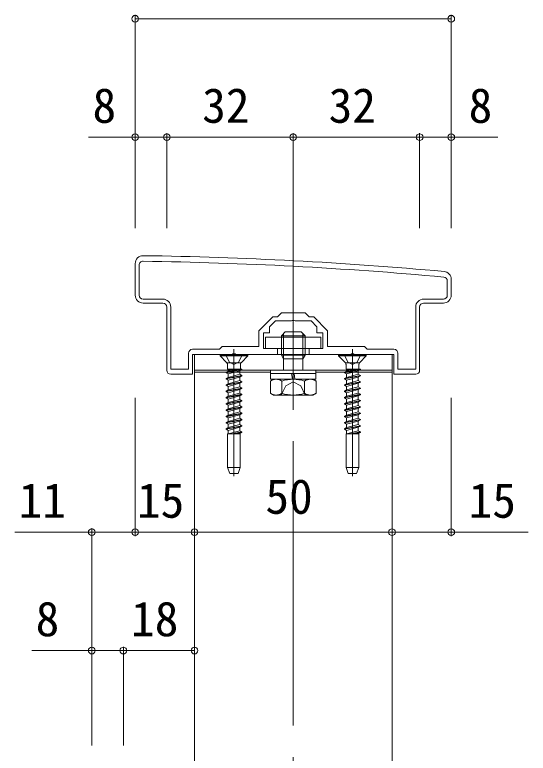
# Model space of a CAD drawing. Units: millimetres, scale not verified. Extents: x -990 to 990, y -820 to 2383.
# Drawn here: x -728.3 to -598.3, y 180.1 to 367 of the extents above; entities that cross this region are included whole.
import ezdxf
from ezdxf.enums import TextEntityAlignment as Align

# ---------------------------------------------------------------- set-up
doc = ezdxf.new("R2010")
doc.units = ezdxf.units.MM
doc.header["$LTSCALE"] = 8
doc.linetypes.add('CHAIN2', pattern=[12, 9, -1, 1, -1])
doc.linetypes.add('DASHED3', pattern=[4, 3, -1])
for name, color, linetype, lineweight in [('0-3_YKK_11', 2, 'Continuous', 9), ('0-4_YKK_12', 4, 'DASHED3', 9), ('0-5_YKK_13', 3, 'Continuous', 9), ('0-7_YSS_K', 7, 'Continuous', 9), ('0-8_YKK_A1', 6, 'Continuous', 9)]:
    doc.layers.add(name, color=color, linetype=linetype, lineweight=lineweight)
doc.styles.add('ＭＳ ゴシック', font='')
doc.styles.get('ＭＳ ゴシック').set_extended_font_data('MS Gothic')

msp = doc.modelspace()

# ---------------------------------------------------------------- linework, layer by layer
at = {"layer": '0-3_YKK_11'}
for p, q in [((-682.81, 276.545), (-682.81, 57.545)), ((-664.06, 276.545), (-682.81, 276.545)), ((-632.81, 276.545), (-652.06, 276.545)), ((-632.81, 276.545), (-632.81, -543.955))]:
    msp.add_line(p, q, dxfattribs=at)
at = {"layer": '0-4_YKK_12', "linetype": 'CHAIN2'}
for p, q in [((-657.81, 267.924), (-657.81, 289.334)), ((-672.81, 282.395), (-672.81, 250.234)), ((-642.81, 282.395), (-642.81, 250.234))]:
    msp.add_line(p, q, dxfattribs=at)
at = {"layer": '0-4_YKK_12', "linetype": 'Continuous'}
for p, q in [((-660.81, 285.745), (-659.81, 286.745)), ((-660.27, 286.285), (-660.27, 285.445)), ((-655.81, 286.745), (-659.81, 286.745)), ((-654.81, 285.745), (-655.81, 286.745)), ((-655.35, 286.285), (-655.35, 285.445)), ((-660.81, 285.745), (-654.81, 285.745)), ((-660.81, 285.745), (-660.81, 285.445)), ((-654.81, 285.445), (-654.81, 285.745)), ((-660.81, 282.545), (-660.81, 281.045)), ((-660.27, 282.545), (-660.27, 281.045)), ((-655.35, 282.545), (-655.35, 281.045)), ((-654.81, 281.045), (-654.81, 282.545)), ((-682.81, 281.045), (-632.81, 281.045)), ((-682.81, 281.045), (-682.81, 277.045)), ((-632.81, 281.045), (-632.81, 277.045)), ((-682.81, 277.045), (-632.81, 277.045)), ((-682.81, 277.045), (-632.81, 277.045)), ((-652.06, 277.045), (-663.56, 277.045)), ((-632.81, 277.045), (-632.81, 276.545)), ((-663.56, 276.245), (-663.56, 274.745)), ((-652.06, 276.245), (-663.56, 276.245)), ((-658.01, 274.745), (-658.24, 276.245)), ((-657.604, 276.245), (-657.374, 274.745)), ((-652.06, 276.545), (-632.81, 276.545)), ((-652.06, 274.745), (-652.06, 276.245)), ((-662.81, 274.745), (-663.583, 274.298)), ((-663.583, 271.192), (-663.583, 274.298)), ((-652.06, 274.745), (-663.56, 274.745)), ((-662.81, 274.745), (-652.81, 274.745)), ((-660.696, 271.192), (-660.696, 274.298)), ((-654.923, 271.192), (-654.923, 274.298)), ((-652.81, 274.745), (-652.036, 274.298)), ((-652.036, 271.192), (-652.036, 274.298)), ((-662.81, 270.745), (-663.583, 271.192)), ((-652.81, 270.745), (-652.036, 271.192)), ((-662.81, 270.745), (-652.81, 270.745))]:
    msp.add_line(p, q, dxfattribs=at)
at = {"layer": '0-4_YKK_12'}
for p, q in [((-660.81, 285.445), (-660.81, 282.545)), ((-660.27, 285.445), (-660.27, 282.545)), ((-655.35, 285.445), (-655.35, 282.545)), ((-654.81, 282.545), (-654.81, 285.445)), ((-669.31, 280.895), (-676.31, 280.895)), ((-676.31, 280.895), (-676.31, 280.645)), ((-669.31, 280.645), (-676.31, 280.645)), ((-676.31, 280.645), (-674.679, 279.014)), ((-674.86, 280.895), (-673.955, 279.08)), ((-669.31, 280.645), (-670.94, 279.014)), ((-669.31, 280.895), (-669.31, 280.645)), ((-660.81, 281.045), (-660.81, 280.845)), ((-660.81, 280.845), (-654.81, 280.845)), ((-660.27, 281.045), (-660.27, 279.91)), ((-655.35, 281.045), (-655.35, 279.91)), ((-654.81, 280.845), (-655.35, 279.91)), ((-654.81, 280.845), (-654.81, 281.045)), ((-639.31, 280.895), (-646.31, 280.895)), ((-646.31, 280.895), (-646.31, 280.645)), ((-639.31, 280.645), (-646.31, 280.645)), ((-646.31, 280.645), (-644.679, 279.014)), ((-644.86, 280.895), (-643.955, 279.08)), ((-639.31, 280.645), (-640.94, 279.014)), ((-639.31, 280.895), (-639.31, 280.645)), ((-674.581, 278.895), (-671.039, 278.895)), ((-673.955, 279.08), (-672.81, 278.471)), ((-660.27, 279.91), (-660.27, 277.045)), ((-655.35, 279.91), (-655.35, 277.045)), ((-644.581, 278.895), (-641.039, 278.895)), ((-643.955, 279.08), (-642.81, 278.471)), ((-674.81, 276.512), (-670.81, 277.307)), ((-670.81, 277.207), (-674.81, 276.412)), ((-674.285, 276.816), (-674.81, 276.512)), ((-674.445, 278.449), (-674.445, 277.307)), ((-670.81, 277.307), (-674.445, 277.307)), ((-674.285, 277.307), (-674.285, 276.816)), ((-674.285, 276.816), (-672.459, 277.307)), ((-671.335, 276.904), (-674.285, 276.109)), ((-670.81, 277.207), (-671.335, 276.904)), ((-671.335, 276.904), (-671.335, 276.021)), ((-671.175, 278.449), (-671.175, 277.307)), ((-670.81, 277.307), (-670.81, 277.207)), ((-644.81, 276.512), (-640.81, 277.307)), ((-640.81, 277.207), (-644.81, 276.412)), ((-644.285, 276.816), (-644.81, 276.512)), ((-644.445, 278.449), (-644.445, 277.307)), ((-640.81, 277.307), (-644.445, 277.307)), ((-644.285, 277.307), (-644.285, 276.816)), ((-644.285, 276.816), (-642.459, 277.307)), ((-641.335, 276.904), (-644.285, 276.109)), ((-640.81, 277.207), (-641.335, 276.904)), ((-641.335, 276.904), (-641.335, 276.021)), ((-641.175, 278.449), (-641.175, 277.307)), ((-640.81, 277.307), (-640.81, 277.207)), ((-674.81, 276.512), (-674.81, 276.412)), ((-674.285, 276.109), (-674.81, 276.412)), ((-674.81, 274.922), (-670.81, 275.717)), ((-670.81, 275.617), (-674.81, 274.822)), ((-674.285, 276.109), (-674.285, 275.226)), ((-674.285, 275.226), (-671.335, 276.021)), ((-671.335, 275.314), (-674.285, 274.519)), ((-670.81, 275.717), (-671.335, 276.021)), ((-671.335, 275.314), (-671.335, 274.431)), ((-644.81, 276.512), (-644.81, 276.412)), ((-644.285, 276.109), (-644.81, 276.412)), ((-644.81, 274.922), (-640.81, 275.717)), ((-640.81, 275.617), (-644.81, 274.822)), ((-644.285, 276.109), (-644.285, 275.226)), ((-644.285, 275.226), (-641.335, 276.021)), ((-641.335, 275.314), (-644.285, 274.519)), ((-640.81, 275.717), (-641.335, 276.021)), ((-641.335, 275.314), (-641.335, 274.431)), ((-674.285, 274.519), (-674.81, 274.822)), ((-670.81, 274.127), (-674.81, 273.332)), ((-674.81, 273.232), (-670.81, 274.027)), ((-674.285, 273.636), (-674.81, 273.332)), ((-674.81, 273.332), (-674.81, 273.232)), ((-674.285, 272.929), (-674.81, 273.232)), ((-674.285, 274.519), (-674.285, 273.636)), ((-674.285, 273.636), (-671.335, 274.431)), ((-671.335, 273.724), (-674.285, 272.929)), ((-670.81, 274.127), (-671.335, 274.431)), ((-670.81, 274.027), (-671.335, 273.724)), ((-671.335, 273.724), (-671.335, 272.841)), ((-670.81, 274.127), (-670.81, 274.027)), ((-644.285, 274.519), (-644.81, 274.822)), ((-640.81, 274.127), (-644.81, 273.332)), ((-644.81, 273.232), (-640.81, 274.027)), ((-644.285, 273.636), (-644.81, 273.332)), ((-644.81, 273.332), (-644.81, 273.232)), ((-644.285, 272.929), (-644.81, 273.232)), ((-644.285, 274.519), (-644.285, 273.636)), ((-644.285, 273.636), (-641.335, 274.431)), ((-641.335, 273.724), (-644.285, 272.929)), ((-640.81, 274.127), (-641.335, 274.431)), ((-640.81, 274.027), (-641.335, 273.724)), ((-641.335, 273.724), (-641.335, 272.841)), ((-640.81, 274.127), (-640.81, 274.027)), ((-670.81, 272.537), (-674.81, 271.742)), ((-674.285, 272.046), (-674.81, 271.742)), ((-674.81, 271.742), (-674.81, 271.642)), ((-674.285, 272.929), (-674.285, 272.046)), ((-674.285, 272.046), (-671.335, 272.841)), ((-671.335, 272.134), (-674.285, 271.339)), ((-674.285, 271.339), (-674.285, 270.456)), ((-674.285, 270.456), (-671.335, 271.251)), ((-670.81, 272.537), (-671.335, 272.841)), ((-670.81, 272.437), (-671.335, 272.134)), ((-671.335, 272.134), (-671.335, 271.251)), ((-670.81, 270.947), (-671.335, 271.251)), ((-670.81, 272.537), (-670.81, 272.437)), ((-640.81, 272.537), (-644.81, 271.742)), ((-644.285, 272.046), (-644.81, 271.742)), ((-644.81, 271.742), (-644.81, 271.642)), ((-644.285, 272.929), (-644.285, 272.046)), ((-644.285, 272.046), (-641.335, 272.841)), ((-641.335, 272.134), (-644.285, 271.339)), ((-644.285, 271.339), (-644.285, 270.456)), ((-644.285, 270.456), (-641.335, 271.251)), ((-640.81, 272.537), (-641.335, 272.841)), ((-640.81, 272.437), (-641.335, 272.134)), ((-641.335, 272.134), (-641.335, 271.251)), ((-640.81, 270.947), (-641.335, 271.251)), ((-640.81, 272.537), (-640.81, 272.437)), ((-674.81, 270.152), (-670.81, 270.947)), ((-670.81, 270.847), (-674.81, 270.052)), ((-674.285, 270.456), (-674.81, 270.152)), ((-674.81, 270.152), (-674.81, 270.052)), ((-674.285, 269.749), (-674.81, 270.052)), ((-670.81, 269.357), (-674.81, 268.562)), ((-674.81, 268.462), (-670.81, 269.257)), ((-671.335, 270.544), (-674.285, 269.749)), ((-674.285, 269.749), (-674.285, 268.866)), ((-674.285, 268.866), (-671.335, 269.661)), ((-670.81, 270.847), (-671.335, 270.544)), ((-671.335, 270.544), (-671.335, 269.661)), ((-670.81, 269.357), (-671.335, 269.661)), ((-670.81, 269.257), (-671.335, 268.954)), ((-670.81, 270.947), (-670.81, 270.847)), ((-670.81, 269.357), (-670.81, 269.257)), ((-644.81, 270.152), (-640.81, 270.947)), ((-640.81, 270.847), (-644.81, 270.052)), ((-644.285, 270.456), (-644.81, 270.152)), ((-644.81, 270.152), (-644.81, 270.052)), ((-644.285, 269.749), (-644.81, 270.052)), ((-640.81, 269.357), (-644.81, 268.562)), ((-644.81, 268.462), (-640.81, 269.257)), ((-641.335, 270.544), (-644.285, 269.749)), ((-644.285, 269.749), (-644.285, 268.866)), ((-644.285, 268.866), (-641.335, 269.661)), ((-640.81, 270.847), (-641.335, 270.544)), ((-641.335, 270.544), (-641.335, 269.661)), ((-640.81, 269.357), (-641.335, 269.661)), ((-640.81, 269.257), (-641.335, 268.954)), ((-640.81, 270.947), (-640.81, 270.847)), ((-640.81, 269.357), (-640.81, 269.257)), ((-674.285, 268.866), (-674.81, 268.562)), ((-674.81, 268.562), (-674.81, 268.462)), ((-674.285, 268.159), (-674.81, 268.462)), ((-670.81, 267.767), (-674.81, 266.972)), ((-674.81, 266.872), (-670.81, 267.667)), ((-671.335, 268.954), (-674.285, 268.159)), ((-674.285, 268.159), (-674.285, 267.276)), ((-674.285, 267.276), (-671.335, 268.071)), ((-671.335, 268.954), (-671.335, 268.071)), ((-670.81, 267.767), (-671.335, 268.071)), ((-670.81, 267.667), (-671.335, 267.364)), ((-670.81, 267.767), (-670.81, 267.667)), ((-644.285, 268.866), (-644.81, 268.562)), ((-644.81, 268.562), (-644.81, 268.462)), ((-644.285, 268.159), (-644.81, 268.462)), ((-640.81, 267.767), (-644.81, 266.972)), ((-644.81, 266.872), (-640.81, 267.667)), ((-641.335, 268.954), (-644.285, 268.159)), ((-644.285, 268.159), (-644.285, 267.276)), ((-644.285, 267.276), (-641.335, 268.071)), ((-641.335, 268.954), (-641.335, 268.071)), ((-640.81, 267.767), (-641.335, 268.071)), ((-640.81, 267.667), (-641.335, 267.364)), ((-640.81, 267.767), (-640.81, 267.667)), ((-674.285, 266.569), (-674.81, 266.872)), ((-670.81, 266.177), (-674.81, 265.382)), ((-674.81, 265.282), (-670.81, 266.077)), ((-674.285, 265.686), (-674.81, 265.382)), ((-671.335, 267.364), (-674.285, 266.569)), ((-674.285, 266.569), (-674.285, 265.686)), ((-674.285, 265.686), (-671.335, 266.481)), ((-671.335, 265.774), (-674.285, 264.979)), ((-671.335, 267.364), (-671.335, 266.481)), ((-670.81, 266.177), (-671.335, 266.481)), ((-670.81, 266.077), (-671.335, 265.774)), ((-671.335, 265.774), (-671.335, 264.891)), ((-670.81, 266.177), (-670.81, 266.077)), ((-644.285, 266.569), (-644.81, 266.872)), ((-640.81, 266.177), (-644.81, 265.382)), ((-644.81, 265.282), (-640.81, 266.077)), ((-644.285, 265.686), (-644.81, 265.382)), ((-641.335, 267.364), (-644.285, 266.569)), ((-644.285, 266.569), (-644.285, 265.686)), ((-644.285, 265.686), (-641.335, 266.481)), ((-641.335, 265.774), (-644.285, 264.979)), ((-641.335, 267.364), (-641.335, 266.481)), ((-640.81, 266.177), (-641.335, 266.481)), ((-640.81, 266.077), (-641.335, 265.774)), ((-641.335, 265.774), (-641.335, 264.891)), ((-640.81, 266.177), (-640.81, 266.077)), ((-674.81, 265.382), (-674.81, 265.282)), ((-674.285, 264.979), (-674.81, 265.282)), ((-674.81, 263.792), (-670.81, 264.587)), ((-670.81, 264.487), (-674.81, 263.692)), ((-674.285, 264.096), (-674.81, 263.792)), ((-674.81, 263.792), (-674.81, 263.692)), ((-674.285, 263.389), (-674.81, 263.692)), ((-674.285, 264.979), (-674.285, 264.096)), ((-674.285, 264.096), (-671.335, 264.891)), ((-671.335, 264.184), (-674.285, 263.389)), ((-670.81, 264.587), (-671.335, 264.891)), ((-670.81, 264.487), (-671.335, 264.184)), ((-671.335, 264.184), (-671.335, 263.301)), ((-670.81, 264.587), (-670.81, 264.487)), ((-644.81, 265.382), (-644.81, 265.282)), ((-644.285, 264.979), (-644.81, 265.282)), ((-644.81, 263.792), (-640.81, 264.587)), ((-640.81, 264.487), (-644.81, 263.692)), ((-644.285, 264.096), (-644.81, 263.792)), ((-644.81, 263.792), (-644.81, 263.692)), ((-644.285, 263.389), (-644.81, 263.692)), ((-644.285, 264.979), (-644.285, 264.096)), ((-644.285, 264.096), (-641.335, 264.891)), ((-641.335, 264.184), (-644.285, 263.389)), ((-640.81, 264.587), (-641.335, 264.891)), ((-640.81, 264.487), (-641.335, 264.184)), ((-641.335, 264.184), (-641.335, 263.301)), ((-640.81, 264.587), (-640.81, 264.487)), ((-670.81, 262.997), (-674.81, 262.202)), ((-674.81, 262.102), (-670.81, 262.897)), ((-674.285, 262.506), (-674.81, 262.202)), ((-674.81, 262.202), (-674.81, 262.102)), ((-674.285, 261.799), (-674.81, 262.102)), ((-674.285, 263.389), (-674.285, 262.506)), ((-674.285, 262.506), (-671.335, 263.301)), ((-671.335, 262.594), (-674.285, 261.799)), ((-674.285, 261.799), (-674.285, 260.916)), ((-670.81, 262.997), (-671.335, 263.301)), ((-670.81, 262.897), (-671.335, 262.594)), ((-671.335, 262.594), (-671.335, 261.711)), ((-670.81, 262.997), (-670.81, 262.897)), ((-640.81, 262.997), (-644.81, 262.202)), ((-644.81, 262.102), (-640.81, 262.897)), ((-644.285, 262.506), (-644.81, 262.202)), ((-644.81, 262.202), (-644.81, 262.102)), ((-644.285, 261.799), (-644.81, 262.102)), ((-644.285, 263.389), (-644.285, 262.506)), ((-644.285, 262.506), (-641.335, 263.301)), ((-641.335, 262.594), (-644.285, 261.799)), ((-644.285, 261.799), (-644.285, 260.916)), ((-640.81, 262.997), (-641.335, 263.301)), ((-640.81, 262.897), (-641.335, 262.594)), ((-641.335, 262.594), (-641.335, 261.711)), ((-640.81, 262.997), (-640.81, 262.897)), ((-674.41, 252.395), (-674.41, 260.895)), ((-674.41, 260.895), (-671.21, 260.895)), ((-674.285, 260.916), (-674.32, 260.895)), ((-674.285, 260.916), (-671.335, 261.711)), ((-670.81, 261.407), (-673.388, 260.895)), ((-672.885, 260.895), (-670.81, 261.307)), ((-670.81, 261.407), (-671.335, 261.711)), ((-671.335, 261.004), (-671.335, 260.895)), ((-671.21, 252.395), (-671.21, 260.895)), ((-644.41, 252.395), (-644.41, 260.895)), ((-644.41, 260.895), (-641.21, 260.895)), ((-644.285, 260.916), (-644.32, 260.895)), ((-644.285, 260.916), (-641.335, 261.711)), ((-640.81, 261.407), (-643.388, 260.895)), ((-642.885, 260.895), (-640.81, 261.307)), ((-640.81, 261.407), (-641.335, 261.711)), ((-641.335, 261.004), (-641.335, 260.895)), ((-641.21, 252.395), (-641.21, 260.895)), ((-674.41, 252.395), (-671.21, 252.395)), ((-674.41, 252.395), (-673.864, 250.895)), ((-671.756, 250.895), (-673.864, 250.895)), ((-671.21, 252.395), (-671.756, 250.895)), ((-644.41, 252.395), (-641.21, 252.395)), ((-644.41, 252.395), (-643.864, 250.895)), ((-641.756, 250.895), (-643.864, 250.895)), ((-641.21, 252.395), (-641.756, 250.895))]:
    msp.add_line(p, q, dxfattribs=at)
at = {"layer": '0-4_YKK_12', "linetype": 'Continuous'}
msp.add_lwpolyline([(-664.81, 282.545), (-650.81, 282.545), (-650.81, 285.445), (-664.81, 285.445)], close=True, dxfattribs=at)
at = {"layer": '0-4_YKK_12'}
for points in [[(-670.76, 280.895), (-671.665, 279.08), (-672.81, 278.471)], [(-660.81, 280.845), (-660.27, 279.91), (-655.35, 279.91)], [(-640.76, 280.895), (-641.665, 279.08), (-642.81, 278.471)], [(-674.285, 275.226), (-674.81, 274.922), (-674.81, 274.822)], [(-670.81, 275.717), (-670.81, 275.617), (-671.335, 275.314)], [(-644.285, 275.226), (-644.81, 274.922), (-644.81, 274.822)], [(-640.81, 275.717), (-640.81, 275.617), (-641.335, 275.314)], [(-660.86, 270.742), (-659.71, 273.1), (-657.81, 274.111)], [(-654.76, 270.742), (-655.91, 273.1), (-657.81, 274.111)], [(-674.285, 271.339), (-674.81, 271.642), (-670.81, 272.437)], [(-644.285, 271.339), (-644.81, 271.642), (-640.81, 272.437)], [(-674.285, 267.276), (-674.81, 266.972), (-674.81, 266.872)], [(-644.285, 267.276), (-644.81, 266.972), (-644.81, 266.872)], [(-670.81, 261.407), (-670.81, 261.307), (-671.335, 261.004), (-671.741, 260.895)], [(-640.81, 261.407), (-640.81, 261.307), (-641.335, 261.004), (-641.741, 260.895)]]:
    msp.add_lwpolyline(points, dxfattribs=at)
at = {"layer": '0-4_YKK_12', "linetype": 'Continuous'}
for points in [[(-682.81, 277.045), (-682.81, 276.545), (-663.56, 276.545)], [(-663.56, 277.045), (-663.56, 276.245), (-652.06, 276.245), (-652.06, 277.045)]]:
    msp.add_lwpolyline(points, dxfattribs=at)
at = {"layer": '0-4_YKK_12'}
for centre, start, end in [((-675.245, 278.449), 0, 45), ((-670.375, 278.449), 135, 180), ((-645.245, 278.449), 0, 45), ((-640.375, 278.449), 135, 180)]:
    msp.add_arc(centre, 0.8, start, end, dxfattribs=at)
at = {"layer": '0-4_YKK_12', "linetype": 'Continuous'}
for centre, radius, start, end in [((-662.14, 272.189), 2.556, 55.61708, 124.38292), ((-657.81, 265.191), 9.554, 72.41276, 107.58724), ((-653.479, 272.189), 2.556, 55.61708, 124.38292), ((-662.14, 273.301), 2.556, 235.61708, 304.38292), ((-657.81, 280.299), 9.554, 252.41276, 287.58724), ((-653.479, 273.301), 2.556, 235.61708, 304.38292)]:
    msp.add_arc(centre, radius, start, end, dxfattribs=at)
at = {"layer": '0-5_YKK_13', "linetype": 'CHAIN2'}
msp.add_line((-657.81, -676.955), (-657.81, 322.674), dxfattribs=at)
at = {"layer": '0-7_YSS_K'}
for p, q in [((-697.81, 304.045), (-697.81, 296.045)), ((-696.81, 303.645), (-696.81, 296.045)), ((-618.81, 296.045), (-618.81, 299.643)), ((-617.81, 296.045), (-617.81, 300.045)), ((-695.81, 295.045), (-690.81, 295.045)), ((-695.81, 294.045), (-690.81, 294.045)), ((-624.81, 295.045), (-619.81, 295.045)), ((-624.81, 294.045), (-619.81, 294.045)), ((-689.81, 293.045), (-689.81, 277.045)), ((-688.81, 293.045), (-688.81, 277.345)), ((-625.81, 277.045), (-625.81, 293.045))]:
    msp.add_line(p, q, dxfattribs=at)
for points in [[(-688.81, 293.045), (-688.81, 277.345), (-684.31, 277.345), (-684.31, 281.345)], [(-631.31, 281.345), (-631.31, 277.345), (-626.81, 277.345), (-626.81, 293.045)], [(-683.31, 282.345), (-676.51, 282.345), (-675.81, 283.045), (-666.51, 283.045), (-666.51, 287.042), (-663.007, 290.545), (-661.81, 290.545), (-660.81, 291.545), (-654.81, 291.545), (-653.81, 290.545), (-652.613, 290.545), (-649.11, 287.042), (-649.11, 283.045), (-639.81, 283.045), (-639.11, 282.345), (-632.31, 282.345)], [(-688.81, 276.045), (-683.31, 276.045), (-683.31, 281.045), (-673.268, 281.045), (-673.085, 281.165), (-672.535, 281.165), (-672.351, 281.045), (-661.81, 281.045), (-661.81, 282.545), (-665.31, 282.545), (-665.31, 286.545), (-663.81, 286.545), (-663.81, 288.045), (-662.31, 289.545), (-658.268, 289.545), (-658.085, 289.665), (-657.535, 289.665), (-657.351, 289.545), (-653.31, 289.545), (-651.81, 288.045), (-651.81, 286.545), (-650.31, 286.545), (-650.31, 282.545), (-653.81, 282.545), (-653.81, 281.045), (-643.268, 281.045), (-643.085, 281.165), (-642.535, 281.165), (-642.351, 281.045), (-632.31, 281.045), (-632.31, 276.045), (-626.81, 276.045)]]:
    msp.add_lwpolyline(points, dxfattribs=at)
for centre, radius, start, end in [((-695.81, 304.045), 2, 89.17237, 179.99999), ((-710.225, -693.853), 1000.003, 84.80207, 89.17236), ((-695.81, 303.645), 1, 89.17205, 180.00002), ((-710.225, -693.849), 998.598, 84.79997, 89.17204), ((-619.81, 300.045), 2, 0, 84.80205), ((-619.81, 299.643), 1, 0, 84.79999), ((-695.81, 296.045), 2, 180.00001, 269.99999), ((-695.81, 296.045), 1, 180.00001, 269.99999), ((-619.81, 296.045), 2, 270.00001, 359.99999), ((-619.81, 296.045), 1, 270.00001, 359.99999), ((-690.81, 293.045), 2, 0.00001, 89.99999), ((-690.81, 293.045), 1, 0.00001, 89.99999), ((-624.81, 293.045), 2, 90.00001, 179.99999), ((-624.81, 293.045), 1, 90.00001, 179.99999), ((-683.31, 281.345), 1, 90.00001, 179.99999), ((-632.31, 281.345), 1, 0.00001, 89.99999), ((-688.81, 277.045), 1, 180.00001, 269.99999), ((-626.81, 277.045), 1, 270.00001, 359.99999)]:
    msp.add_arc(centre, radius, start, end, dxfattribs=at)
at = {"layer": '0-8_YKK_A1'}
for p, q in [((-697.81, 313.045), (-697.81, 367.045)), ((-617.81, 313.045), (-617.81, 367.045)), ((-617.81, 366.045), (-697.81, 366.045)), ((-697.81, 313.045), (-697.81, 337.045)), ((-689.81, 313.045), (-689.81, 337.045)), ((-689.81, 313.045), (-689.81, 337.045)), ((-657.81, 313.045), (-657.81, 337.045)), ((-657.81, 313.045), (-657.81, 337.045)), ((-625.81, 313.045), (-625.81, 337.045)), ((-625.81, 313.045), (-625.81, 337.045)), ((-617.81, 313.045), (-617.81, 337.045)), ((-657.81, 336.045), (-689.81, 336.045)), ((-657.81, 336.045), (-625.81, 336.045)), ((-697.81, 270.045), (-697.81, 235.045)), ((-697.81, 270.045), (-697.81, 235.045)), ((-682.81, 270.045), (-682.81, 235.045)), ((-682.81, 270.045), (-682.81, 235.045)), ((-632.81, 270.045), (-632.81, 235.045)), ((-632.81, 270.045), (-632.81, 235.045)), ((-617.81, 270.045), (-617.81, 235.045)), ((-708.81, 182.045), (-708.81, 237.045)), ((-682.81, 236.045), (-697.81, 236.045)), ((-682.81, 236.045), (-632.81, 236.045)), ((-708.81, 182.045), (-708.81, 207.045)), ((-700.81, 182.045), (-700.81, 207.045)), ((-700.81, 182.045), (-700.81, 207.045)), ((-700.81, 206.045), (-682.81, 206.045)), ((-682.81, 182.045), (-682.81, 207.045))]:
    msp.add_line(p, q, dxfattribs=at)
for points in [[(-689.81, 336.045), (-697.81, 336.045), (-709.61, 336.045)], [(-625.81, 336.045), (-617.81, 336.045), (-606.01, 336.045)], [(-697.81, 236.045), (-708.81, 236.045), (-728.29, 236.045)], [(-632.81, 236.045), (-617.81, 236.045), (-598.33, 236.045)], [(-700.81, 206.045), (-708.81, 206.045), (-724.01, 206.045)]]:
    msp.add_lwpolyline(points, dxfattribs=at)
for centre in [(-697.81, 366.045), (-617.81, 366.045), (-697.81, 336.045), (-689.81, 336.045), (-689.81, 336.045), (-657.81, 336.045), (-657.81, 336.045), (-625.81, 336.045), (-625.81, 336.045), (-617.81, 336.045), (-708.81, 236.045), (-697.81, 236.045), (-697.81, 236.045), (-682.81, 236.045), (-682.81, 236.045), (-632.81, 236.045), (-632.81, 236.045), (-617.81, 236.045), (-708.81, 206.045), (-700.81, 206.045), (-700.81, 206.045), (-682.81, 206.045)]:
    msp.add_circle(centre, 0.85, dxfattribs=at)

# ---------------------------------------------------------------- texts
at = {"layer": '0-8_YKK_A1', "style": 'ＭＳ ゴシック'}
for s, p in [('8', (-708.61, 337.045)), ('32', (-680.85, 337.045)), ('32', (-648.85, 337.045)), ('8', (-613.41, 337.045)), ('50', (-664.85, 238.045)), ('11', (-727.29, 237.045)), ('15', (-697.35, 237.045)), ('15', (-613.41, 237.045)), ('8', (-723.01, 207.045)), ('18', (-698.85, 207.045))]:
    msp.add_text(s, height=8.798, dxfattribs=at).set_placement(p, align=Align.BOTTOM_LEFT)

doc.saveas('drawing.dxf')
